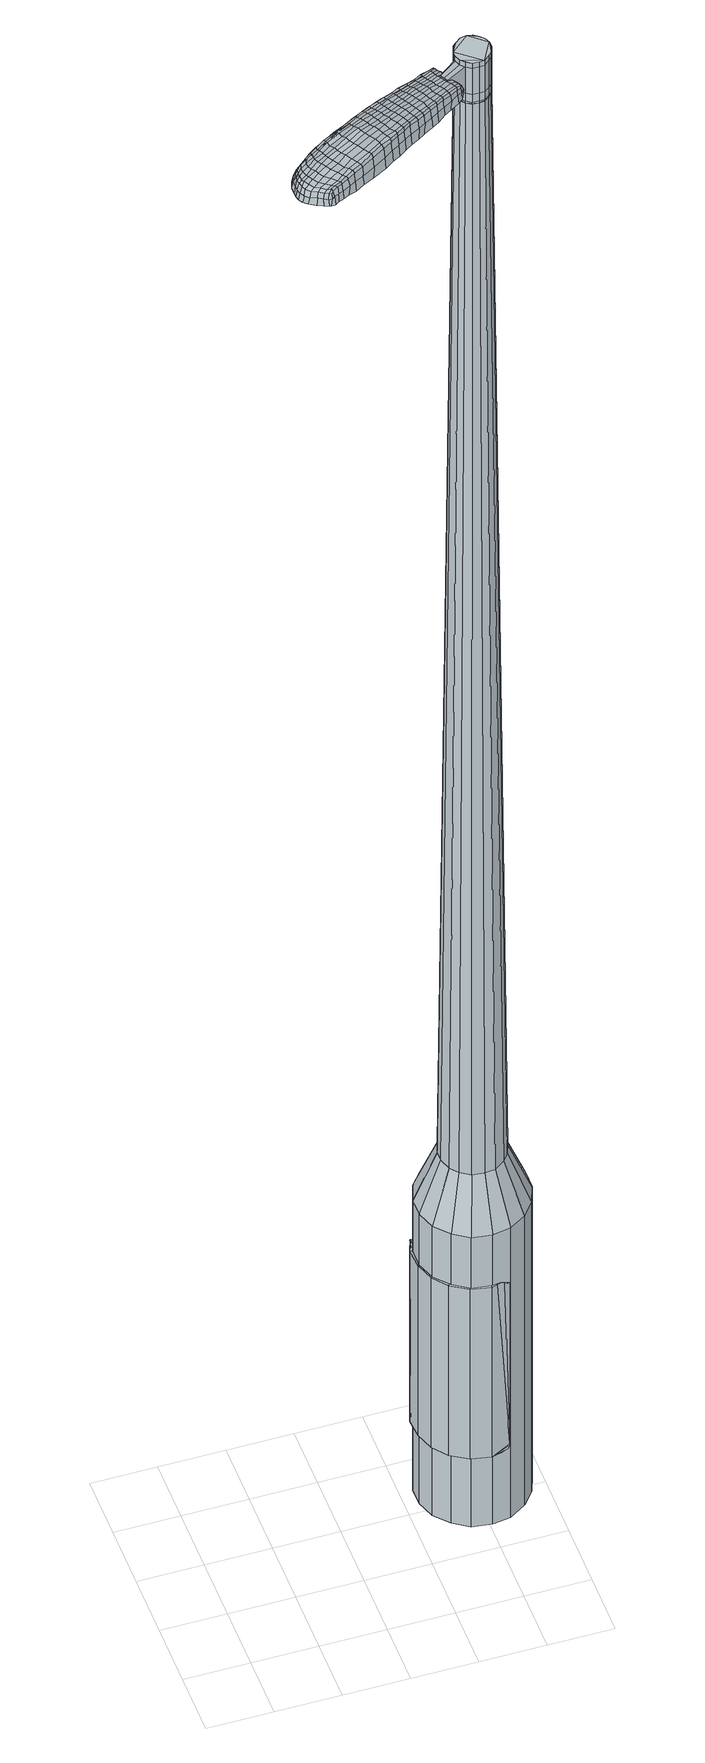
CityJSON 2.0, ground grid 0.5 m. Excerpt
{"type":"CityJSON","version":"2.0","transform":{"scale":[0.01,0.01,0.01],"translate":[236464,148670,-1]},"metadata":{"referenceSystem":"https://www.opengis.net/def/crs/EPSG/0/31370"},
"CityObjects":{
"object1":{"type":"GenericCityObject","attributes":{"cluster":31,"mean_distance_to_centroid":0.168,"new_centroid_x":236466.02,"new_centroid_y":148671.17,"mean_distance_to_camera":13.37,"H1":8.7,"H2":8.58,"Z_final":114.44,"cluster2":1,"proj_x":236458.93,"proj_y":148659.05,"id_line":52895,"bearing_l":120.31,"distance":14.05,"orientation":"left","G_obj":210.31},"geometry":[{"type":"MultiSurface","lod":"2","boundaries":[[[0,1,2,3]],[[1,4,5,2]],[[4,6,7,5]],[[6,8,9,7]],[[8,10,11,9]],[[10,12,13,11]],[[12,14,15,13]],[[14,16,17,15]],[[16,18,19,17]],[[18,20,21,19]],[[20,22,23,21]],[[22,24,25,23]],[[24,26,27,25]],[[26,28,29,27]],[[28,30,31,29]],[[30,32,33,31]],[[32,34,35,33]],[[34,0,3,35]],[[36,37,38,39]],[[38,40,41,42]],[[41,43,42]],[[42,44,45,46]],[[45,47,46]],[[46,48,49,50]],[[49,51,50]],[[42,46,50,38]],[[50,52,39,38]],[[53,36,39]],[[2,5,7,35]],[[7,9,11,15]],[[11,13,15]],[[15,17,19,23]],[[19,21,23]],[[23,25,27,31]],[[27,29,31]],[[15,23,31,7]],[[31,33,35,7]],[[3,2,35]],[[1,0,54,55]],[[0,34,56,54]],[[34,32,57,56]],[[32,30,58,57]],[[30,28,59,58]],[[28,26,60,59]],[[26,24,61,60]],[[24,22,62,61]],[[22,20,63,62]],[[20,18,64,63]],[[18,16,65,64]],[[16,14,66,65]],[[14,12,67,66]],[[12,10,68,67]],[[10,8,69,68]],[[8,6,70,69]],[[6,4,71,70]],[[4,1,55,71]],[[55,54,72,73]],[[54,56,74,72]],[[56,57,75,74]],[[57,58,76,75]],[[58,59,77,76]],[[59,60,78,77]],[[60,61,79,78]],[[61,62,80,79]],[[62,63,81,80]],[[63,64,82,81]],[[64,65,83,82]],[[65,66,84,83]],[[66,67,85,84]],[[67,68,86,85]],[[68,69,87,86]],[[69,70,88,87]],[[70,71,89,88]],[[71,55,73,89]],[[90,91,92,93]],[[74,94,91,90]],[[95,96,94,74]],[[76,97,96,95]],[[98,99,97,76]],[[78,100,99,98]],[[101,102,100,78]],[[103,104,102,101]],[[105,106,104,103]],[[82,107,106,105]],[[83,108,107,82]],[[109,110,108,83]],[[111,112,110,109]],[[113,114,112,111]],[[87,115,114,113]],[[116,117,115,87]],[[118,119,117,116]],[[93,92,119,118]],[[120,121,122,123]],[[124,120,123,125]],[[126,124,125,127]],[[128,126,127,129]],[[130,128,129,131]],[[132,130,131,133]],[[134,132,133,135]],[[136,134,135,137]],[[138,136,137,139]],[[140,138,139,141]],[[142,140,141,143]],[[144,142,143,145]],[[146,144,145,147]],[[148,146,147,149]],[[150,148,149,151]],[[152,150,151,153]],[[73,72,90,93]],[[72,74,90]],[[75,95,74]],[[75,76,95]],[[77,98,76]],[[77,78,98]],[[79,101,78]],[[79,80,103,101]],[[80,81,105,103]],[[81,82,105]],[[84,109,83]],[[84,85,111,109]],[[85,86,113,111]],[[86,87,113]],[[88,116,87]],[[88,89,118,116]],[[89,73,93,118]],[[154,155,92,91]],[[155,156,119,92]],[[156,157,117,119]],[[157,115,117]],[[158,114,115]],[[158,159,112,114]],[[159,160,110,112]],[[160,108,110]],[[161,106,107]],[[161,162,104,106]],[[162,163,102,104]],[[163,100,102]],[[164,99,100]],[[164,97,99]],[[165,96,97]],[[165,94,96]],[[154,91,94]],[[39,52,152,166]],[[155,154,167,153]],[[53,39,166,121]],[[154,94,122,167]],[[36,53,121,120]],[[94,165,123,122]],[[37,36,120,124]],[[165,97,125,123]],[[38,37,124,126]],[[97,164,127,125]],[[40,38,126,128]],[[164,100,129,127]],[[41,40,128,130]],[[100,163,131,129]],[[43,41,130,132]],[[163,162,133,131]],[[42,43,132,134]],[[162,161,135,133]],[[44,42,134,136]],[[161,107,137,135]],[[45,44,136,138]],[[107,108,139,137]],[[47,45,138,140]],[[108,160,141,139]],[[46,47,140,142]],[[160,159,143,141]],[[48,46,142,144]],[[159,158,145,143]],[[49,48,144,146]],[[158,115,147,145]],[[51,49,146,148]],[[115,157,149,147]],[[50,51,148,150]],[[157,156,151,149]],[[52,50,150,152]],[[156,155,153,151]],[[152,153,168,169]],[[153,167,170,168]],[[167,122,171,170]],[[122,121,172,171]],[[121,166,173,172]],[[166,152,169,173]],[[174,175,176,177]],[[178,174,177,179]],[[174,178,180,181]],[[175,174,181,182]],[[183,184,185,186]],[[187,183,186,188]],[[183,187,189,190]],[[184,183,190,191]],[[192,193,194,195]],[[196,192,195,197]],[[192,196,198,199]],[[193,192,199,200]],[[201,202,203,204]],[[205,201,204,206]],[[201,205,207,208]],[[202,201,208,209]],[[210,211,212,213]],[[214,210,213,215]],[[210,214,216,217]],[[211,210,217,218]],[[219,220,221,222]],[[223,219,222,224]],[[219,223,225,226]],[[220,219,226,227]],[[228,229,230,231]],[[220,228,231,221]],[[228,220,227,232]],[[229,228,232,233]],[[234,235,236,237]],[[229,234,237,230]],[[234,229,233,238]],[[235,234,238,239]],[[240,178,179,241]],[[235,240,241,236]],[[240,235,239,242]],[[178,240,242,180]],[[243,244,245,246]],[[247,243,246,248]],[[243,247,249,250]],[[244,243,250,251]],[[252,253,254,255]],[[244,252,255,245]],[[252,244,251,256]],[[253,252,256,257]],[[258,259,260,261]],[[253,258,261,254]],[[258,253,257,262]],[[259,258,262,263]],[[264,265,266,267]],[[259,264,267,260]],[[264,259,263,268]],[[265,264,268,269]],[[270,175,182,271]],[[265,270,271,266]],[[270,265,269,272]],[[175,270,272,176]],[[273,274,275,276]],[[277,273,276,278]],[[273,277,279,280]],[[274,273,280,281]],[[282,283,284,285]],[[274,282,285,275]],[[282,274,281,286]],[[283,282,286,287]],[[288,289,290,291]],[[283,288,291,284]],[[288,283,287,292]],[[289,288,292,293]],[[294,187,188,295]],[[289,294,295,290]],[[294,289,293,296]],[[187,294,296,189]],[[297,298,299,300]],[[301,297,300,302]],[[297,301,303,304]],[[298,297,304,305]],[[306,307,308,309]],[[298,306,309,299]],[[306,298,305,310]],[[307,306,310,311]],[[312,313,314,315]],[[307,312,315,308]],[[312,307,311,316]],[[313,312,316,317]],[[318,319,320,321]],[[313,318,321,314]],[[318,313,317,322]],[[319,318,322,323]],[[324,184,191,325]],[[319,324,325,320]],[[324,319,323,326]],[[184,324,326,185]],[[327,213,212,328]],[[329,327,328,330]],[[327,329,331,332]],[[213,327,332,215]],[[333,329,330,334]],[[335,333,334,336]],[[333,335,337,338]],[[329,333,338,331]],[[339,335,336,340]],[[341,339,340,342]],[[339,341,343,344]],[[335,339,344,337]],[[345,341,342,346]],[[347,345,346,348]],[[345,347,349,350]],[[341,345,350,343]],[[351,347,348,352]],[[202,351,352,203]],[[351,202,209,353]],[[347,351,353,349]],[[354,355,200,199]],[[356,354,199,198]],[[354,356,357,358]],[[355,354,358,359]],[[360,361,359,358]],[[362,360,358,357]],[[360,362,363,364]],[[361,360,364,365]],[[366,367,365,364]],[[368,366,364,363]],[[366,368,369,370]],[[367,366,370,371]],[[372,373,371,370]],[[374,372,370,369]],[[372,374,207,205]],[[373,372,205,206]],[[375,376,377,378]],[[277,375,378,279]],[[375,277,278,379]],[[376,375,379,380]],[[381,196,197,382]],[[376,381,382,377]],[[381,376,380,383]],[[196,381,383,198]],[[384,385,386,387]],[[223,384,387,225]],[[384,223,224,388]],[[385,384,388,389]],[[390,391,392,393]],[[385,390,393,386]],[[390,385,389,394]],[[391,390,394,395]],[[396,193,200,397]],[[391,396,397,392]],[[396,391,395,398]],[[193,396,398,194]],[[399,400,401,402]],[[181,399,402,182]],[[399,181,180,403]],[[400,399,403,404]],[[405,406,407,408]],[[400,405,408,401]],[[405,400,404,409]],[[406,405,409,410]],[[411,204,203,412]],[[406,411,412,407]],[[411,406,410,413]],[[204,411,413,206]],[[414,415,416,417]],[[186,414,417,188]],[[414,186,185,418]],[[415,414,418,419]],[[420,208,207,421]],[[415,420,421,416]],[[420,415,419,422]],[[208,420,422,209]],[[423,424,425,426]],[[301,423,426,303]],[[423,301,302,427]],[[424,423,427,428]],[[429,214,215,430]],[[424,429,430,425]],[[429,424,428,431]],[[214,429,431,216]],[[432,433,434,435]],[[247,432,435,249]],[[432,247,248,436]],[[433,432,436,437]],[[438,439,440,441]],[[433,438,441,434]],[[438,433,437,442]],[[439,438,442,443]],[[444,211,218,445]],[[439,444,445,440]],[[444,439,443,446]],[[211,444,446,212]],[[447,448,437,436]],[[246,447,436,248]],[[447,246,245,449]],[[448,447,449,450]],[[451,452,443,442]],[[448,451,442,437]],[[451,448,450,453]],[[452,451,453,454]],[[455,328,212,446]],[[452,455,446,443]],[[455,452,454,456]],[[328,455,456,330]],[[457,458,459,460]],[[304,457,460,305]],[[457,304,303,426]],[[458,457,426,425]],[[461,332,331,462]],[[458,461,462,459]],[[461,458,425,430]],[[332,461,430,215]],[[463,464,450,449]],[[255,463,449,245]],[[463,255,254,465]],[[464,463,465,466]],[[467,468,454,453]],[[464,467,453,450]],[[467,464,466,469]],[[468,467,469,470]],[[471,334,330,456]],[[468,471,456,454]],[[471,468,470,472]],[[334,471,472,336]],[[473,474,475,476]],[[310,473,476,311]],[[473,310,305,460]],[[474,473,460,459]],[[477,338,337,478]],[[474,477,478,475]],[[477,474,459,462]],[[338,477,462,331]],[[479,480,466,465]],[[261,479,465,254]],[[479,261,260,481]],[[480,479,481,482]],[[483,484,470,469]],[[480,483,469,466]],[[483,480,482,485]],[[484,483,485,486]],[[487,340,336,472]],[[484,487,472,470]],[[487,484,486,488]],[[340,487,488,342]],[[489,490,491,492]],[[316,489,492,317]],[[489,316,311,476]],[[490,489,476,475]],[[493,344,343,494]],[[490,493,494,491]],[[493,490,475,478]],[[344,493,478,337]],[[495,496,482,481]],[[267,495,481,260]],[[495,267,266,497]],[[496,495,497,498]],[[499,500,486,485]],[[496,499,485,482]],[[499,496,498,501]],[[500,499,501,502]],[[503,346,342,488]],[[500,503,488,486]],[[503,500,502,504]],[[346,503,504,348]],[[505,506,507,508]],[[322,505,508,323]],[[505,322,317,492]],[[506,505,492,491]],[[509,350,349,510]],[[506,509,510,507]],[[509,506,491,494]],[[350,509,494,343]],[[511,512,498,497]],[[271,511,497,266]],[[511,271,182,402]],[[512,511,402,401]],[[513,514,502,501]],[[512,513,501,498]],[[513,512,401,408]],[[514,513,408,407]],[[515,352,348,504]],[[514,515,504,502]],[[515,514,407,412]],[[352,515,412,203]],[[516,517,419,418]],[[326,516,418,185]],[[516,326,323,508]],[[517,516,508,507]],[[518,353,209,422]],[[517,518,422,419]],[[518,517,507,510]],[[353,518,510,349]],[[519,520,380,379]],[[276,519,379,278]],[[519,276,275,521]],[[520,519,521,522]],[[523,356,198,383]],[[520,523,383,380]],[[523,520,522,524]],[[356,523,524,357]],[[525,526,527,528]],[[226,525,528,227]],[[525,226,225,387]],[[526,525,387,386]],[[529,530,531,532]],[[526,529,532,527]],[[529,526,386,393]],[[530,529,393,392]],[[533,355,359,534]],[[530,533,534,531]],[[533,530,392,397]],[[355,533,397,200]],[[535,536,522,521]],[[285,535,521,275]],[[535,285,284,537]],[[536,535,537,538]],[[539,362,357,524]],[[536,539,524,522]],[[539,536,538,540]],[[362,539,540,363]],[[541,542,543,544]],[[232,541,544,233]],[[541,232,227,528]],[[542,541,528,527]],[[545,546,547,548]],[[542,545,548,543]],[[545,542,527,532]],[[546,545,532,531]],[[549,361,365,550]],[[546,549,550,547]],[[549,546,531,534]],[[361,549,534,359]],[[551,552,538,537]],[[291,551,537,284]],[[551,291,290,553]],[[552,551,553,554]],[[555,368,363,540]],[[552,555,540,538]],[[555,552,554,556]],[[368,555,556,369]],[[557,558,559,560]],[[238,557,560,239]],[[557,238,233,544]],[[558,557,544,543]],[[561,562,563,564]],[[558,561,564,559]],[[561,558,543,548]],[[562,561,548,547]],[[565,367,371,566]],[[562,565,566,563]],[[565,562,547,550]],[[367,565,550,365]],[[567,568,554,553]],[[295,567,553,290]],[[567,295,188,417]],[[568,567,417,416]],[[569,374,369,556]],[[568,569,556,554]],[[569,568,416,421]],[[374,569,421,207]],[[570,571,404,403]],[[242,570,403,180]],[[570,242,239,560]],[[571,570,560,559]],[[572,573,410,409]],[[571,572,409,404]],[[572,571,559,564]],[[573,572,564,563]],[[574,373,206,413]],[[573,574,413,410]],[[574,573,563,566]],[[373,574,566,371]],[[575,576,577,578]],[[578,577,579,580]],[[581,579,577,582]],[[582,577,576,583]],[[584,585,586,587]],[[587,586,588,589]],[[590,588,586,591]],[[591,586,585,592]],[[593,594,595,596]],[[596,595,597,598]],[[599,597,595,600]],[[600,595,594,601]],[[602,603,604,605]],[[605,604,606,607]],[[608,606,604,609]],[[609,604,603,610]],[[611,612,613,614]],[[614,613,615,616]],[[617,615,613,618]],[[618,613,612,619]],[[620,621,622,623]],[[623,622,624,625]],[[626,624,622,627]],[[627,622,621,628]],[[629,630,631,632]],[[632,631,621,620]],[[628,621,631,633]],[[633,631,630,634]],[[635,636,637,638]],[[638,637,630,629]],[[634,630,637,639]],[[639,637,636,640]],[[580,579,641,642]],[[642,641,636,635]],[[640,636,641,643]],[[643,641,579,581]],[[644,645,646,647]],[[647,646,648,649]],[[650,648,646,651]],[[651,646,645,652]],[[653,654,655,656]],[[656,655,645,644]],[[652,645,655,657]],[[657,655,654,658]],[[659,660,661,662]],[[662,661,654,653]],[[658,654,661,663]],[[663,661,660,664]],[[665,666,667,668]],[[668,667,660,659]],[[664,660,667,669]],[[669,667,666,670]],[[583,576,671,672]],[[672,671,666,665]],[[670,666,671,673]],[[673,671,576,575]],[[674,675,676,677]],[[677,676,678,679]],[[680,678,676,681]],[[681,676,675,682]],[[683,684,685,686]],[[686,685,675,674]],[[682,675,685,687]],[[687,685,684,688]],[[689,690,691,692]],[[692,691,684,683]],[[688,684,691,693]],[[693,691,690,694]],[[589,588,695,696]],[[696,695,690,689]],[[694,690,695,697]],[[697,695,588,590]],[[698,699,700,701]],[[701,700,702,703]],[[704,702,700,705]],[[705,700,699,706]],[[707,708,709,710]],[[710,709,699,698]],[[706,699,709,711]],[[711,709,708,712]],[[713,714,715,716]],[[716,715,708,707]],[[712,708,715,717]],[[717,715,714,718]],[[719,720,721,722]],[[722,721,714,713]],[[718,714,721,723]],[[723,721,720,724]],[[592,585,725,726]],[[726,725,720,719]],[[724,720,725,727]],[[727,725,585,584]],[[611,614,728,729]],[[729,728,730,731]],[[732,730,728,733]],[[733,728,614,616]],[[731,730,734,735]],[[735,734,736,737]],[[738,736,734,739]],[[739,734,730,732]],[[737,736,740,741]],[[741,740,742,743]],[[744,742,740,745]],[[745,740,736,738]],[[743,742,746,747]],[[747,746,748,749]],[[750,748,746,751]],[[751,746,742,744]],[[749,748,752,753]],[[753,752,603,602]],[[610,603,752,754]],[[754,752,748,750]],[[601,755,756,600]],[[600,756,757,599]],[[758,757,756,759]],[[759,756,755,760]],[[760,761,762,759]],[[759,762,763,758]],[[764,763,762,765]],[[765,762,761,766]],[[766,767,768,765]],[[765,768,769,764]],[[770,769,768,771]],[[771,768,767,772]],[[772,773,774,771]],[[771,774,775,770]],[[608,775,774,606]],[[606,774,773,607]],[[776,777,778,779]],[[779,778,678,680]],[[679,678,778,780]],[[780,778,777,781]],[[598,597,782,783]],[[783,782,777,776]],[[781,777,782,784]],[[784,782,597,599]],[[785,786,787,788]],[[788,787,624,626]],[[625,624,787,789]],[[789,787,786,790]],[[791,792,793,794]],[[794,793,786,785]],[[790,786,793,795]],[[795,793,792,796]],[[601,594,797,798]],[[798,797,792,791]],[[796,792,797,799]],[[799,797,594,593]],[[800,801,802,803]],[[803,802,582,583]],[[581,582,802,804]],[[804,802,801,805]],[[806,807,808,809]],[[809,808,801,800]],[[805,801,808,810]],[[810,808,807,811]],[[602,605,812,813]],[[813,812,807,806]],[[811,807,812,814]],[[814,812,605,607]],[[815,816,817,818]],[[818,817,587,589]],[[584,587,817,819]],[[819,817,816,820]],[[608,609,821,822]],[[822,821,816,815]],[[820,816,821,823]],[[823,821,609,610]],[[824,825,826,827]],[[827,826,702,704]],[[703,702,826,828]],[[828,826,825,829]],[[616,615,830,831]],[[831,830,825,824]],[[829,825,830,832]],[[832,830,615,617]],[[833,834,835]],[[835,834,648,650]],[[649,648,834,836]],[[836,834,837]],[[838,839,840,841]],[[841,840,834,833]],[[837,834,840,842]],[[842,840,839,843]],[[619,612,844,845]],[[845,844,839,838]],[[843,839,844,846]],[[846,844,612,611]],[[837,847,848,836]],[[836,848,647,649]],[[644,647,848,849]],[[849,848,847,850]],[[843,851,852,842]],[[842,852,847,837]],[[850,847,852,853]],[[853,852,851,854]],[[611,729,855,846]],[[846,855,851,843]],[[854,851,855,856]],[[856,855,729,731]],[[857,858,859]],[[859,858,705,706]],[[704,705,858,827]],[[827,858,824]],[[732,733,860,861]],[[861,860,858,857]],[[824,858,860,831]],[[831,860,733,616]],[[850,862,849]],[[849,862,656,644]],[[653,656,862,863]],[[863,862,864]],[[854,865,866,853]],[[853,866,862,850]],[[864,862,866,867]],[[867,866,865,868]],[[731,735,869,856]],[[856,869,865,854]],[[868,865,869,870]],[[870,869,735,737]],[[871,872,873,874]],[[874,873,711,712]],[[706,711,873,859]],[[859,873,872,857]],[[738,739,875,876]],[[876,875,872,871]],[[857,872,875,861]],[[861,875,739,732]],[[864,877,878,863]],[[863,878,662,653]],[[659,662,878,879]],[[879,878,877,880]],[[868,881,882,867]],[[867,882,877,864]],[[880,877,882,883]],[[883,882,881,884]],[[737,741,885,870]],[[870,885,881,868]],[[884,881,885,886]],[[886,885,741,743]],[[887,888,889,890]],[[890,889,717,718]],[[712,717,889,874]],[[874,889,888,871]],[[744,745,891,892]],[[892,891,888,887]],[[871,888,891,876]],[[876,891,745,738]],[[880,893,894,879]],[[879,894,668,659]],[[665,668,894,895]],[[895,894,893,896]],[[884,897,898,883]],[[883,898,893,880]],[[896,893,898,899]],[[899,898,897,900]],[[743,747,901,886]],[[886,901,897,884]],[[900,897,901,902]],[[902,901,747,749]],[[903,904,905,906]],[[906,905,723,724]],[[718,723,905,890]],[[890,905,904,887]],[[750,751,907,908]],[[908,907,904,903]],[[887,904,907,892]],[[892,907,751,744]],[[896,909,910,895]],[[895,910,672,665]],[[583,672,910,803]],[[803,910,909,800]],[[900,911,912,899]],[[899,912,909,896]],[[800,909,912,809]],[[809,912,911,806]],[[749,753,913,902]],[[902,913,911,900]],[[806,911,913,813]],[[813,913,753,602]],[[820,914,915,819]],[[819,915,727,584]],[[724,727,915,906]],[[906,915,914,903]],[[610,754,916,823]],[[823,916,914,820]],[[903,914,916,908]],[[908,916,754,750]],[[781,917,918,780]],[[780,918,677,679]],[[674,677,918,919]],[[919,918,917,920]],[[599,757,921,784]],[[784,921,917,781]],[[920,917,921,922]],[[922,921,757,758]],[[923,924,925,926]],[[926,925,627,628]],[[626,627,925,788]],[[788,925,924,785]],[[927,928,929,930]],[[930,929,924,923]],[[785,924,929,794]],[[794,929,928,791]],[[760,755,931,932]],[[932,931,928,927]],[[791,928,931,798]],[[798,931,755,601]],[[920,933,934,919]],[[919,934,686,674]],[[683,686,934,935]],[[935,934,933,936]],[[758,763,937,922]],[[922,937,933,920]],[[936,933,937,938]],[[938,937,763,764]],[[939,940,941,942]],[[942,941,633,634]],[[628,633,941,926]],[[926,941,940,923]],[[943,944,945,946]],[[946,945,940,939]],[[923,940,945,930]],[[930,945,944,927]],[[766,761,947,948]],[[948,947,944,943]],[[927,944,947,932]],[[932,947,761,760]],[[936,949,950,935]],[[935,950,692,683]],[[689,692,950,951]],[[951,950,949,952]],[[764,769,953,938]],[[938,953,949,936]],[[952,949,953,954]],[[954,953,769,770]],[[955,956,957,958]],[[958,957,639,640]],[[634,639,957,942]],[[942,957,956,939]],[[959,960,961,962]],[[962,961,956,955]],[[939,956,961,946]],[[946,961,960,943]],[[772,767,963,964]],[[964,963,960,959]],[[943,960,963,948]],[[948,963,767,766]],[[952,965,966,951]],[[951,966,696,689]],[[589,696,966,818]],[[818,966,965,815]],[[770,775,967,954]],[[954,967,965,952]],[[815,965,967,822]],[[822,967,775,608]],[[805,968,969,804]],[[804,969,643,581]],[[640,643,969,958]],[[958,969,968,955]],[[811,970,971,810]],[[810,971,968,805]],[[955,968,971,962]],[[962,971,970,959]],[[607,773,972,814]],[[814,972,970,811]],[[959,970,972,964]],[[964,972,773,772]],[[575,578,177,176]],[[578,580,179,177]],[[590,591,190,189]],[[591,592,191,190]],[[593,596,195,194]],[[596,598,197,195]],[[617,618,217,216]],[[618,619,218,217]],[[620,623,222,221]],[[623,625,224,222]],[[629,632,231,230]],[[632,620,221,231]],[[635,638,237,236]],[[638,629,230,237]],[[580,642,241,179]],[[642,635,236,241]],[[650,651,250,249]],[[651,652,251,250]],[[652,657,256,251]],[[657,658,257,256]],[[658,663,262,257]],[[663,664,263,262]],[[664,669,268,263]],[[669,670,269,268]],[[670,673,272,269]],[[673,575,176,272]],[[680,681,280,279]],[[681,682,281,280]],[[682,687,286,281]],[[687,688,287,286]],[[688,693,292,287]],[[693,694,293,292]],[[694,697,296,293]],[[697,590,189,296]],[[698,701,300,299]],[[701,703,302,300]],[[707,710,309,308]],[[710,698,299,309]],[[713,716,315,314]],[[716,707,308,315]],[[719,722,321,320]],[[722,713,314,321]],[[592,726,325,191]],[[726,719,320,325]],[[776,779,378,377]],[[779,680,279,378]],[[598,783,382,197]],[[783,776,377,382]],[[625,789,388,224]],[[789,790,389,388]],[[790,795,394,389]],[[795,796,395,394]],[[796,799,398,395]],[[799,593,194,398]],[[703,828,427,302]],[[828,829,428,427]],[[829,832,431,428]],[[832,617,216,431]],[[833,835,435,434]],[[835,650,249,435]],[[838,841,441,440]],[[841,833,434,441]],[[619,845,445,218]],[[845,838,440,445]],[[973,974,975,976]],[[977,978,976,975]],[[979,980,981,982]],[[983,984,985,986]],[[974,987,988,975]],[[989,977,975,988]],[[990,979,982,991]],[[992,993,984,983]],[[987,994,995,988]],[[995,996,989,988]],[[997,990,991,998]],[[999,993,992,1000]],[[994,1001,1002,995]],[[1002,1003,996,995]],[[1004,997,998,1005]],[[1006,999,1000,1007]],[[1008,1009,1010,1011]],[[1012,1013,1009,1008]],[[1012,1014,1015,1013]],[[1014,1016,1017,1015]],[[1018,1019,1020,1021]],[[1022,1023,1019,1018]],[[1024,1025,1023,1022]],[[1026,1027,1025,1024]],[[1021,1010,1009,1018]],[[1018,1009,1013,1022]],[[1013,1015,1024,1022]],[[1015,1017,1026,1024]],[[982,981,978,977]],[[991,982,977,989]],[[996,998,991,989]],[[1003,1005,998,996]],[[983,986,980,979]],[[992,983,979,990]],[[1000,992,990,997]],[[1007,1000,997,1004]],[[984,1008,1011,985]],[[993,1012,1008,984]],[[1014,1012,993,999]],[[1016,1014,999,1006]],[[1028,1029,1030,1031]],[[1030,1032,1033,1034]],[[1030,1034,1035,1036]],[[1030,1036,1031]],[[1037,1028,1031,1038]],[[1039,1038,1031,1040]],[[1041,1040,1031]],[[1042,1030,1029,1043]],[[1044,1042,1043,1045]],[[1046,1044,1045,1047]],[[1048,1046,1047,1049]],[[1050,1048,1049,1051]],[[1051,1052,1053,1054]],[[1051,1054,1055,1056]],[[1051,1056,1057,1058]],[[1057,1059,1060,1061]],[[1057,1061,1062,1063]],[[1057,1063,1058]],[[1051,1058,1050]],[[1064,1065,1029,1028]],[[1066,1067,1032,1030]],[[1068,1069,1041,1031]],[[1065,1070,1043,1029]],[[1071,1066,1030,1042]],[[1070,1072,1045,1043]],[[1073,1071,1042,1044]],[[1072,1074,1047,1045]],[[1075,1073,1044,1046]],[[1074,1076,1049,1047]],[[1077,1075,1046,1048]],[[1076,1078,1051,1049]],[[1079,1077,1048,1050]],[[1078,1080,1052,1051]],[[1081,1082,1059,1057]],[[1083,1079,1050,1058]],[[1053,1052,1080,1084]],[[1054,1053,1084,1085]],[[1055,1054,1085,1086]],[[1056,1055,1086,1087]],[[1057,1056,1087,1081]],[[1088,1064,1028,1037]],[[1089,1088,1037,1038]],[[1090,1089,1038,1039]],[[1091,1090,1039,1040]],[[1069,1091,1040,1041]],[[1033,1032,1067,1092]],[[1060,1059,1082,1093]],[[1034,1033,1092,1094]],[[1035,1034,1094,1095]],[[1036,1035,1095,1096]],[[1031,1036,1096,1068]],[[1061,1060,1093,1097]],[[1062,1061,1097,1098]],[[1063,1062,1098,1099]],[[1058,1063,1099,1083]]]}]}
},
"vertices":[
[165,94,384],[160,108,384],[160,108,96],[165,94,96],[160,122,384],[160,122,96],[165,136,384],[165,136,96],[174,147,384],[174,147,96],[187,155,384],[187,155,96],[201,157,384],[201,157,96],[216,155,384],[216,155,96],[229,148,384],[229,148,96],[238,136,384],[238,136,96],[243,123,384],[243,123,96],[243,108,384],[243,108,96],[238,94,384],[238,94,96],[229,83,384],[229,83,96],[216,75,384],[216,75,96],[202,73,384],[202,73,96],[187,75,384],[187,75,96],[175,83,384],[175,83,96],[197,102,1524],[202,102,1524],[206,102,1524],[190,108,1524],[210,105,1524],[213,108,1524],[215,118,1524],[215,113,1524],[213,122,1524],[210,125,1524],[202,129,1524],[206,128,1524],[197,128,1524],[193,125,1524],[188,117,1524],[190,122,1524],[188,113,1524],[193,105,1524],[180,102,429],[177,111,429],[185,96,429],[193,91,429],[202,90,429],[210,91,429],[218,96,429],[223,103,429],[226,111,429],[226,120,429],[223,128,429],[218,134,429],[210,139,429],[201,140,429],[193,139,429],[185,134,429],[180,128,429],[177,119,429],[190,108,1483],[188,113,1483],[193,105,1483],[197,102,1483],[202,102,1483],[206,102,1483],[210,105,1483],[213,108,1483],[215,113,1483],[215,118,1483],[213,122,1483],[210,125,1483],[206,128,1483],[202,129,1483],[197,128,1483],[193,125,1483],[190,122,1483],[188,117,1483],[190,109,1483],[190,109,1485],[189,113,1485],[189,113,1483],[193,105,1485],[197,103,1483],[197,103,1485],[202,102,1485],[206,103,1483],[206,103,1485],[210,105,1485],[213,109,1483],[213,109,1485],[214,113,1483],[214,113,1485],[214,117,1483],[214,117,1485],[213,122,1485],[210,125,1485],[206,127,1483],[206,127,1485],[202,128,1483],[202,128,1485],[197,127,1483],[197,127,1485],[193,125,1485],[190,121,1483],[190,121,1485],[189,117,1483],[189,117,1485],[197,102,1519],[193,105,1519],[193,105,1493],[197,102,1493],[202,102,1519],[202,102,1493],[206,102,1519],[206,102,1493],[210,105,1519],[210,105,1493],[213,108,1519],[213,108,1493],[215,113,1519],[215,113,1493],[215,118,1519],[215,118,1493],[213,122,1519],[213,122,1493],[210,125,1519],[210,125,1493],[206,128,1519],[206,128,1493],[202,129,1519],[202,129,1493],[197,128,1519],[197,128,1493],[193,125,1519],[193,125,1493],[190,122,1519],[190,122,1493],[188,117,1519],[188,117,1493],[188,113,1519],[188,113,1493],[190,108,1485],[188,113,1485],[188,117,1485],[190,122,1485],[197,128,1485],[202,129,1485],[206,128,1485],[215,118,1485],[215,113,1485],[213,108,1485],[206,102,1485],[197,102,1485],[190,108,1519],[190,108,1493],[172,102,1513],[172,102,1518],[174,99,1513],[175,96,1513],[175,96,1518],[174,99,1518],[100,78,1519],[106,82,1518],[104,82,1509],[98,79,1510],[92,74,1519],[91,75,1510],[94,73,1526],[102,78,1525],[108,81,1525],[119,45,1519],[125,49,1518],[125,51,1525],[119,47,1525],[112,40,1519],[112,42,1526],[112,38,1510],[119,43,1510],[125,47,1509],[47,23,1519],[45,26,1519],[44,26,1513],[46,23,1513],[50,20,1519],[49,20,1513],[51,21,1524],[48,24,1524],[47,27,1524],[111,61,1530],[117,64,1529],[116,67,1529],[109,63,1530],[103,56,1531],[101,59,1531],[105,53,1530],[113,57,1530],[119,61,1529],[181,101,1512],[179,104,1512],[178,103,1517],[179,101,1517],[182,99,1512],[181,98,1517],[181,98,1506],[180,101,1506],[178,103,1506],[50,47,1519],[52,49,1519],[51,50,1512],[48,48,1512],[48,46,1518],[46,46,1512],[49,45,1522],[50,46,1523],[53,48,1524],[56,52,1519],[61,55,1519],[59,56,1512],[54,53,1512],[57,51,1524],[62,55,1525],[66,59,1519],[72,63,1519],[71,63,1511],[64,59,1511],[67,58,1526],[74,62,1526],[82,69,1519],[80,69,1510],[84,68,1526],[166,112,1513],[159,109,1513],[160,108,1518],[167,111,1517],[171,114,1512],[171,113,1516],[170,115,1506],[164,112,1507],[158,109,1507],[152,105,1514],[146,102,1515],[147,101,1520],[154,104,1519],[151,106,1507],[144,102,1507],[139,98,1515],[132,95,1516],[134,94,1522],[140,98,1521],[137,99,1508],[131,96,1508],[126,92,1517],[119,88,1517],[121,88,1524],[127,91,1523],[124,92,1508],[117,89,1509],[113,85,1518],[114,84,1524],[111,86,1509],[67,16,1519],[70,17,1519],[70,19,1524],[66,17,1523],[65,15,1518],[65,16,1522],[64,14,1512],[67,14,1512],[70,16,1512],[74,19,1519],[80,22,1519],[79,23,1525],[74,21,1524],[74,18,1512],[79,20,1512],[85,25,1519],[92,28,1519],[92,30,1526],[85,26,1526],[85,23,1511],[92,27,1511],[102,34,1519],[102,36,1526],[101,32,1510],[181,86,1513],[175,82,1513],[174,80,1507],[181,84,1507],[185,89,1512],[185,88,1506],[184,89,1516],[181,87,1517],[175,83,1518],[168,77,1514],[162,73,1515],[162,71,1507],[168,76,1507],[168,79,1519],[162,75,1520],[156,69,1515],[150,65,1516],[149,63,1508],[156,67,1508],[156,71,1521],[150,67,1522],[144,61,1517],[137,57,1517],[137,55,1509],[143,59,1508],[144,63,1523],[137,59,1524],[131,53,1518],[131,51,1509],[131,55,1524],[175,98,1519],[174,100,1519],[168,94,1520],[167,97,1520],[170,92,1520],[176,96,1519],[162,91,1522],[161,93,1522],[156,87,1523],[154,89,1523],[157,84,1523],[163,88,1521],[149,83,1524],[148,86,1524],[143,79,1525],[141,82,1525],[144,76,1525],[151,80,1524],[136,76,1526],[135,78,1526],[130,72,1527],[128,74,1527],[132,69,1527],[138,73,1526],[124,68,1528],[122,71,1528],[125,65,1528],[51,25,1527],[49,29,1527],[54,22,1526],[58,25,1527],[55,28,1528],[53,31,1528],[60,31,1529],[59,34,1529],[63,28,1528],[69,31,1530],[67,35,1530],[65,38,1530],[73,38,1531],[71,42,1531],[76,35,1530],[83,40,1531],[81,43,1531],[79,46,1531],[92,49,1531],[90,52,1531],[94,46,1531],[62,15,1518],[59,16,1519],[59,15,1513],[62,14,1513],[63,16,1523],[60,17,1523],[55,18,1519],[54,17,1513],[56,19,1524],[46,44,1518],[45,41,1518],[47,41,1523],[48,44,1523],[45,44,1513],[44,41,1513],[44,38,1519],[44,34,1519],[45,34,1524],[46,38,1523],[43,38,1513],[43,33,1513],[44,30,1519],[46,31,1524],[43,30,1513],[103,76,1528],[103,75,1528],[110,78,1528],[109,80,1527],[95,72,1528],[96,70,1529],[105,72,1529],[106,69,1530],[113,73,1529],[111,76,1528],[97,68,1529],[98,65,1530],[108,66,1530],[114,70,1529],[100,62,1531],[119,48,1528],[117,50,1529],[110,46,1529],[111,44,1528],[125,52,1527],[124,54,1528],[115,54,1529],[108,49,1530],[121,57,1528],[187,91,1512],[186,93,1512],[184,93,1517],[185,91,1517],[186,90,1506],[185,92,1506],[184,96,1512],[183,95,1517],[183,95,1506],[173,114,1512],[174,113,1512],[173,113,1506],[172,115,1506],[172,113,1517],[173,112,1517],[175,111,1512],[177,108,1512],[176,108,1506],[174,111,1506],[174,110,1517],[176,108,1517],[178,106,1512],[177,106,1506],[177,105,1517],[168,110,1519],[169,109,1519],[161,107,1520],[162,105,1520],[170,107,1519],[171,105,1519],[163,103,1520],[164,101,1520],[172,103,1519],[166,99,1520],[181,88,1519],[180,90,1519],[173,86,1520],[174,84,1520],[178,93,1519],[172,89,1520],[155,103,1521],[155,102,1521],[148,100,1522],[149,98,1522],[157,100,1521],[158,98,1521],[150,96,1522],[151,94,1523],[159,95,1522],[153,92,1523],[168,80,1521],[167,82,1521],[161,78,1522],[162,76,1522],[165,85,1521],[159,81,1522],[141,97,1523],[142,95,1523],[135,93,1524],[136,92,1524],[143,93,1523],[145,90,1524],[137,89,1525],[138,87,1525],[146,88,1524],[140,84,1525],[155,72,1523],[154,74,1523],[148,70,1524],[149,68,1524],[153,77,1524],[146,73,1525],[128,90,1525],[129,88,1525],[122,86,1526],[123,85,1526],[130,86,1526],[132,83,1526],[124,82,1527],[125,80,1527],[133,81,1526],[127,77,1527],[143,64,1525],[142,66,1525],[136,62,1526],[137,60,1526],[140,69,1526],[134,65,1527],[115,83,1527],[116,81,1527],[118,79,1527],[119,76,1528],[121,74,1528],[131,56,1527],[130,58,1527],[128,61,1528],[65,18,1525],[62,18,1525],[68,19,1526],[66,20,1526],[58,20,1526],[62,22,1527],[50,45,1525],[49,43,1525],[52,45,1526],[53,47,1525],[48,39,1525],[48,36,1526],[51,38,1527],[51,42,1526],[48,32,1526],[52,34,1527],[73,21,1526],[71,22,1527],[78,24,1527],[76,25,1528],[67,25,1528],[73,28,1529],[57,50,1526],[57,48,1527],[62,51,1528],[62,53,1527],[56,45,1527],[56,41,1528],[62,45,1529],[62,48,1528],[57,38,1528],[63,41,1530],[84,27,1528],[82,29,1529],[91,31,1528],[89,33,1529],[79,31,1529],[86,36,1530],[67,56,1528],[67,54,1528],[75,59,1529],[74,61,1528],[68,52,1529],[69,48,1530],[76,53,1530],[75,56,1530],[70,45,1530],[78,49,1531],[101,37,1529],[100,39,1529],[97,42,1530],[85,66,1528],[85,65,1529],[86,62,1530],[87,59,1530],[89,56,1531],[105,81,1509],[107,80,1518],[101,77,1518],[99,77,1509],[93,73,1519],[91,73,1510],[95,72,1525],[102,76,1525],[109,79,1525],[124,52,1525],[124,50,1518],[118,47,1518],[118,48,1525],[111,42,1519],[111,44,1525],[110,40,1510],[118,45,1509],[124,48,1509],[46,27,1513],[47,27,1519],[49,24,1519],[48,24,1513],[51,22,1519],[51,21,1513],[53,23,1524],[50,25,1524],[49,28,1524],[115,67,1528],[117,64,1528],[111,60,1529],[109,63,1529],[103,56,1529],[101,59,1529],[105,53,1529],[112,57,1529],[119,61,1528],[177,102,1516],[177,103,1512],[179,100,1512],[178,100,1516],[180,98,1512],[179,97,1516],[179,97,1506],[178,100,1506],[176,102,1506],[52,48,1512],[53,48,1519],[51,46,1518],[50,47,1512],[49,44,1518],[48,45,1512],[50,44,1522],[52,45,1523],[54,47,1523],[60,54,1512],[62,54,1519],[57,51,1519],[56,51,1512],[58,50,1524],[63,53,1525],[72,62,1511],[73,61,1519],[67,57,1519],[65,58,1511],[68,56,1525],[75,60,1526],[83,67,1519],[81,67,1510],[85,66,1526],[161,106,1518],[160,107,1513],[167,110,1513],[168,110,1517],[171,112,1512],[171,111,1515],[170,113,1506],[165,111,1506],[158,107,1507],[148,99,1520],[146,100,1514],[153,103,1514],[154,103,1519],[152,104,1507],[145,101,1507],[135,92,1522],[133,93,1516],[140,97,1515],[141,96,1521],[138,97,1508],[131,94,1508],[121,86,1523],[120,87,1517],[127,90,1516],[128,89,1522],[125,91,1508],[118,87,1508],[114,83,1517],[115,82,1524],[112,84,1509],[69,20,1523],[69,19,1519],[66,18,1518],[66,19,1523],[64,17,1518],[64,18,1522],[64,16,1512],[66,16,1512],[69,18,1512],[79,25,1525],[79,24,1519],[74,21,1519],[73,23,1524],[73,19,1512],[78,22,1512],[91,32,1526],[91,30,1519],[84,26,1519],[84,28,1525],[84,25,1511],[91,28,1511],[101,36,1519],[101,38,1526],[100,34,1510],[173,82,1507],[173,83,1513],[180,87,1513],[179,86,1506],[184,90,1512],[184,89,1506],[183,91,1515],[180,88,1517],[174,84,1518],[161,73,1507],[161,75,1514],[167,79,1514],[167,77,1507],[167,80,1519],[161,76,1520],[148,65,1508],[149,67,1516],[155,71,1515],[154,69,1508],[155,72,1521],[149,68,1522],[136,56,1508],[136,58,1517],[142,62,1516],[142,61,1508],[142,64,1522],[136,60,1523],[130,54,1517],[130,52,1509],[130,56,1524],[174,98,1518],[173,100,1518],[168,94,1519],[167,96,1519],[169,92,1519],[175,95,1518],[161,90,1520],[160,93,1520],[155,87,1521],[154,89,1521],[157,84,1521],[163,88,1520],[149,83,1523],[147,85,1523],[142,79,1524],[141,81,1524],[144,76,1524],[150,80,1523],[136,75,1525],[134,78,1525],[130,72,1526],[128,74,1526],[131,69,1526],[137,73,1525],[123,68,1527],[122,70,1527],[125,65,1527],[50,29,1526],[52,26,1526],[55,24,1525],[58,25,1526],[56,28,1526],[54,31,1526],[59,34,1528],[61,31,1528],[63,29,1527],[70,32,1528],[67,35,1529],[65,38,1529],[72,42,1530],[73,39,1530],[76,35,1529],[83,40,1530],[81,43,1530],[79,46,1530],[90,52,1530],[92,49,1530],[94,46,1530],[60,17,1513],[60,18,1518],[63,17,1518],[62,16,1512],[63,18,1523],[61,19,1523],[56,19,1519],[55,19,1513],[57,20,1523],[49,41,1523],[47,41,1518],[48,43,1518],[50,43,1523],[47,43,1512],[46,41,1512],[47,34,1523],[46,34,1519],[46,37,1519],[48,38,1523],[45,38,1513],[45,34,1513],[46,30,1519],[48,31,1524],[45,30,1513],[110,77,1527],[104,74,1527],[103,75,1527],[109,78,1526],[96,71,1527],[96,70,1528],[112,72,1528],[106,69,1528],[105,71,1528],[111,75,1527],[97,67,1528],[98,64,1529],[108,66,1529],[114,69,1528],[100,62,1529],[109,46,1528],[117,51,1527],[118,49,1527],[111,45,1527],[124,53,1526],[123,54,1527],[115,54,1528],[107,49,1528],[121,58,1527],[183,92,1516],[184,92,1512],[184,91,1512],[183,91,1516],[184,90,1506],[183,91,1506],[182,95,1512],[181,94,1516],[181,94,1506],[171,112,1506],[172,112,1512],[171,113,1506],[171,111,1516],[172,111,1516],[174,107,1506],[175,107,1512],[173,110,1512],[172,110,1506],[173,109,1516],[174,107,1516],[176,105,1512],[175,105,1506],[175,104,1516],[168,108,1518],[168,109,1518],[161,106,1519],[162,105,1519],[170,104,1518],[169,106,1518],[163,103,1519],[164,101,1519],[171,102,1518],[165,99,1519],[173,86,1519],[179,89,1518],[173,85,1519],[177,92,1518],[171,89,1519],[155,102,1520],[148,99,1521],[148,98,1521],[157,97,1520],[156,100,1520],[150,96,1521],[151,94,1521],[159,95,1520],[152,91,1521],[160,78,1521],[166,82,1520],[167,81,1520],[161,77,1521],[165,85,1520],[158,81,1521],[142,94,1522],[142,95,1522],[135,92,1523],[135,91,1523],[144,90,1522],[143,92,1522],[137,89,1523],[138,86,1524],[146,88,1523],[139,84,1524],[148,70,1523],[154,74,1522],[154,73,1522],[148,69,1523],[152,77,1522],[146,73,1523],[129,88,1524],[128,88,1524],[122,85,1525],[122,84,1525],[132,83,1525],[130,85,1524],[124,82,1525],[125,79,1526],[133,80,1525],[127,77,1526],[135,62,1525],[141,66,1524],[142,65,1524],[136,61,1525],[140,69,1524],[133,65,1525],[116,81,1526],[116,82,1526],[119,76,1527],[117,78,1526],[120,73,1527],[129,58,1526],[130,57,1526],[127,61,1526],[63,20,1524],[65,19,1524],[68,21,1525],[66,21,1525],[59,21,1525],[62,23,1525],[53,44,1525],[51,42,1524],[51,44,1524],[54,46,1525],[52,38,1526],[49,36,1525],[50,39,1524],[53,41,1525],[49,32,1525],[53,34,1526],[71,24,1526],[73,23,1526],[78,26,1526],[76,26,1527],[67,26,1526],[73,29,1527],[63,50,1527],[58,47,1526],[58,49,1526],[63,52,1526],[63,44,1528],[57,41,1527],[57,44,1526],[63,48,1527],[58,38,1527],[64,41,1528],[82,29,1527],[83,29,1527],[90,33,1527],[89,34,1528],[79,32,1528],[86,37,1529],[75,58,1528],[68,54,1527],[68,55,1527],[75,59,1527],[77,52,1529],[69,48,1529],[68,51,1528],[76,55,1528],[70,45,1529],[78,49,1530],[99,40,1528],[100,39,1528],[97,43,1529],[85,64,1528],[85,65,1528],[87,58,1529],[86,61,1529],[89,55,1530],[170,113,1508],[174,107,1508],[145,92,1509],[141,98,1509],[126,81,1510],[122,89,1510],[92,62,1512],[87,70,1512],[102,79,1511],[107,71,1511],[76,53,1513],[65,46,1514],[60,53,1514],[71,61,1513],[177,101,1508],[149,85,1509],[130,74,1510],[96,54,1512],[112,63,1511],[81,45,1513],[69,38,1514],[181,95,1508],[153,78,1509],[135,66,1510],[101,46,1512],[117,55,1511],[74,30,1514],[85,37,1513],[184,90,1508],[157,71,1509],[139,59,1510],[106,38,1512],[121,47,1511],[78,23,1514],[90,29,1513],[53,39,1514],[50,35,1514],[46,41,1514],[49,46,1514],[58,31,1514],[53,29,1514],[62,24,1514],[57,23,1514],[66,17,1514],[61,17,1514],[47,30,1515],[46,26,1515],[46,27,1515],[45,34,1515],[49,26,1515],[47,25,1515],[52,23,1515],[47,24,1515],[54,19,1515],[48,23,1515],[205,72,334],[201,71,334],[201,71,165],[215,74,171],[205,72,165],[209,73,165],[211,73,166],[213,73,167],[215,74,169],[209,73,334],[211,73,333],[213,73,332],[215,74,331],[215,74,328],[186,74,165],[186,74,334],[173,82,165],[173,82,334],[164,93,165],[164,93,334],[159,107,165],[159,107,334],[158,122,165],[158,122,334],[160,126,334],[161,130,334],[162,132,333],[162,134,332],[163,136,331],[163,136,328],[160,126,165],[163,136,171],[163,136,169],[162,134,167],[162,132,166],[161,130,165],[204,75,334],[201,74,334],[201,74,165],[204,75,165],[214,77,171],[214,77,328],[187,77,334],[187,77,165],[175,84,334],[175,84,165],[166,95,334],[166,95,165],[161,108,334],[161,108,165],[161,122,334],[161,122,165],[162,125,334],[166,135,328],[166,135,171],[162,125,165],[163,129,334],[164,131,333],[165,133,332],[165,135,331],[208,76,334],[211,76,333],[213,76,332],[214,77,331],[208,76,165],[165,135,169],[211,76,166],[213,76,167],[214,77,169],[165,133,167],[164,131,166],[163,129,165]
]}
